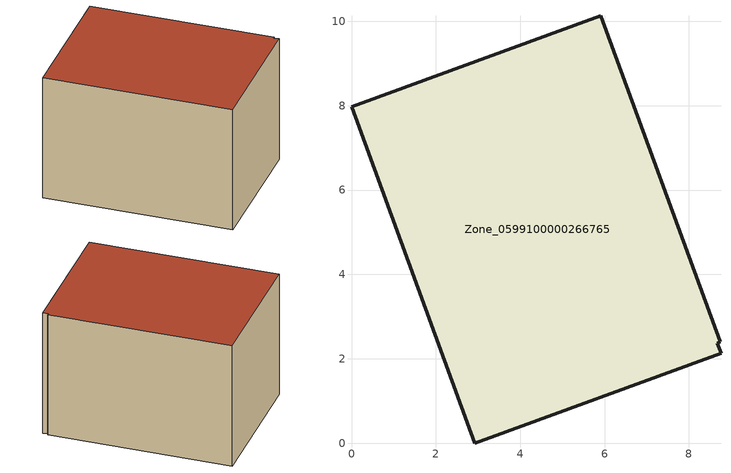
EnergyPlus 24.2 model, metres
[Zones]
Zone_0599100000266765
 floor ground (C_G): 8.74,2.4 8.67,2.37 8.76,2.13 2.92,0 0,7.98 5.91,10.13 z3.87
 wall outside (C_F): 8.74,2.4 5.91,10.13 0,7.98 2.92,0 8.76,2.13 8.67,2.37 8.74,2.4 z3.87:9.78
 roof outside (C_R): 8.67,2.37 8.74,2.4 5.91,10.13 0,7.98 2.92,0 8.76,2.13 z9.78
[BUILDING]
Pand.0599100000266765: North Axis=0; Terrain=City; Loads Convergence Tolerance Value=0.04; Temperature Convergence Tolerance Value=0.4; Solar Distribution=FullExterior; Maximum Number of Warmup Days=25; Minimum Number of Warmup Days=1
[Site:Location]
Rotterdam.The.Hague.AP_ZH_NLD Design_Conditions: Latitude=51.96; Longitude=4.45; Time Zone=1; Elevation=-4.5
[SITE:GROUNDTEMPERATURE:BUILDINGSURFACE]
18, 18, 18, 18, 18, 18, 18, 18, 18, 18, 18, 18
[MATERIAL] Thermal Absorptance=0.9; Solar Absorptance=0.7; Visible Absorptance=0.7
Name | Roughness | Thickness | Conductivity | Density | Specific Heat
G.TC.1946-1964 | MediumSmooth | 0.15 | 1 | 540 | 1210
F.TC.1946-1964 | Rough | 0.3 | 0.857143 | 1920 | 840
R.TC.1946-1964 | MediumRough | 0.2 | 0.235294 | 1500 | 1000
[CONSTRUCTION]
C_G: G.TC.1946-1964
C_F: F.TC.1946-1964
C_R: R.TC.1946-1964
[ZONE]
Zone_0599100000266765: Type=1; Multiplier=1; Ceiling Height=Autocalculate; Volume=Autocalculate; Floor Area=autocalculate; Part of Total Floor Area=Yes
[ZONEINFILTRATION:DESIGNFLOWRATE]
Infil_Zone_0599100000266765: Zone or ZoneList or Space or SpaceList=Zone_0599100000266765; Schedule=AlwaysOn; Design Flow Rate Calculation Method=Flow/Area; Flow Rate per Floor Area=0.003; Constant Term Coefficient=1; Temperature Term Coefficient=0; Velocity Term Coefficient=0; Velocity Squared Term Coefficient=0
[HVACTEMPLATE:ZONE:IDEALLOADSAIRSYSTEM]
Zone_0599100000266765: Maximum Heating Supply Air Temperature=50; Minimum Cooling Supply Air Temperature=13; Maximum Heating Supply Air Humidity Ratio=0.0156; Minimum Cooling Supply Air Humidity Ratio=0.0077; Heating Limit=NoLimit; Cooling Limit=NoLimit; Dehumidification Control Type=ConstantSensibleHeatRatio; Cooling Sensible Heat Ratio=0.7; Dehumidification Setpoint=60; Humidification Control Type=None; Humidification Setpoint=30; Outdoor Air Method=None; Outdoor Air Flow Rate per Person=0.00944; Outdoor Air Flow Rate per Zone Floor Area=0; Outdoor Air Flow Rate per Zone=0; Demand Controlled Ventilation Type=None; Outdoor Air Economizer Type=NoEconomizer; Heat Recovery Type=None; Sensible Heat Recovery Effectiveness=0.7; Latent Heat Recovery Effectiveness=0.65
[ZONECONTROL:THERMOSTAT]
ThermostatControl_Zone_0599100000266765: Zone or ZoneList=Zone_0599100000266765; Control Type Schedule=DualSetpointControlType; Control 1=Thermostat_Zone_0599100000266765; Temperature Difference Between Cutout And Setpoint=0
[THERMOSTATSETPOINT:DUALSETPOINT]
Thermostat_Zone_0599100000266765: Heating Setpoint Temperature Schedule=HeatingSetpoint_Zone_0599100000266765; Cooling Setpoint Temperature Schedule=CoolingSetpoint_Zone_0599100000266765
[SCHEDULE:COMPACT]
HeatingSetpoint_Zone_0599100000266765: Through: 12/31, For: AllDays, Until: 24:00, 21
CoolingSetpoint_Zone_0599100000266765: Through: 12/31, For: AllDays, Until: 24:00, 24
DualSetpointControlType: Through: 12/31, For: AllDays, Until: 24:00, 4
AlwaysOn: Through: 12/31, For: AllDays, Until: 24:00, 1
